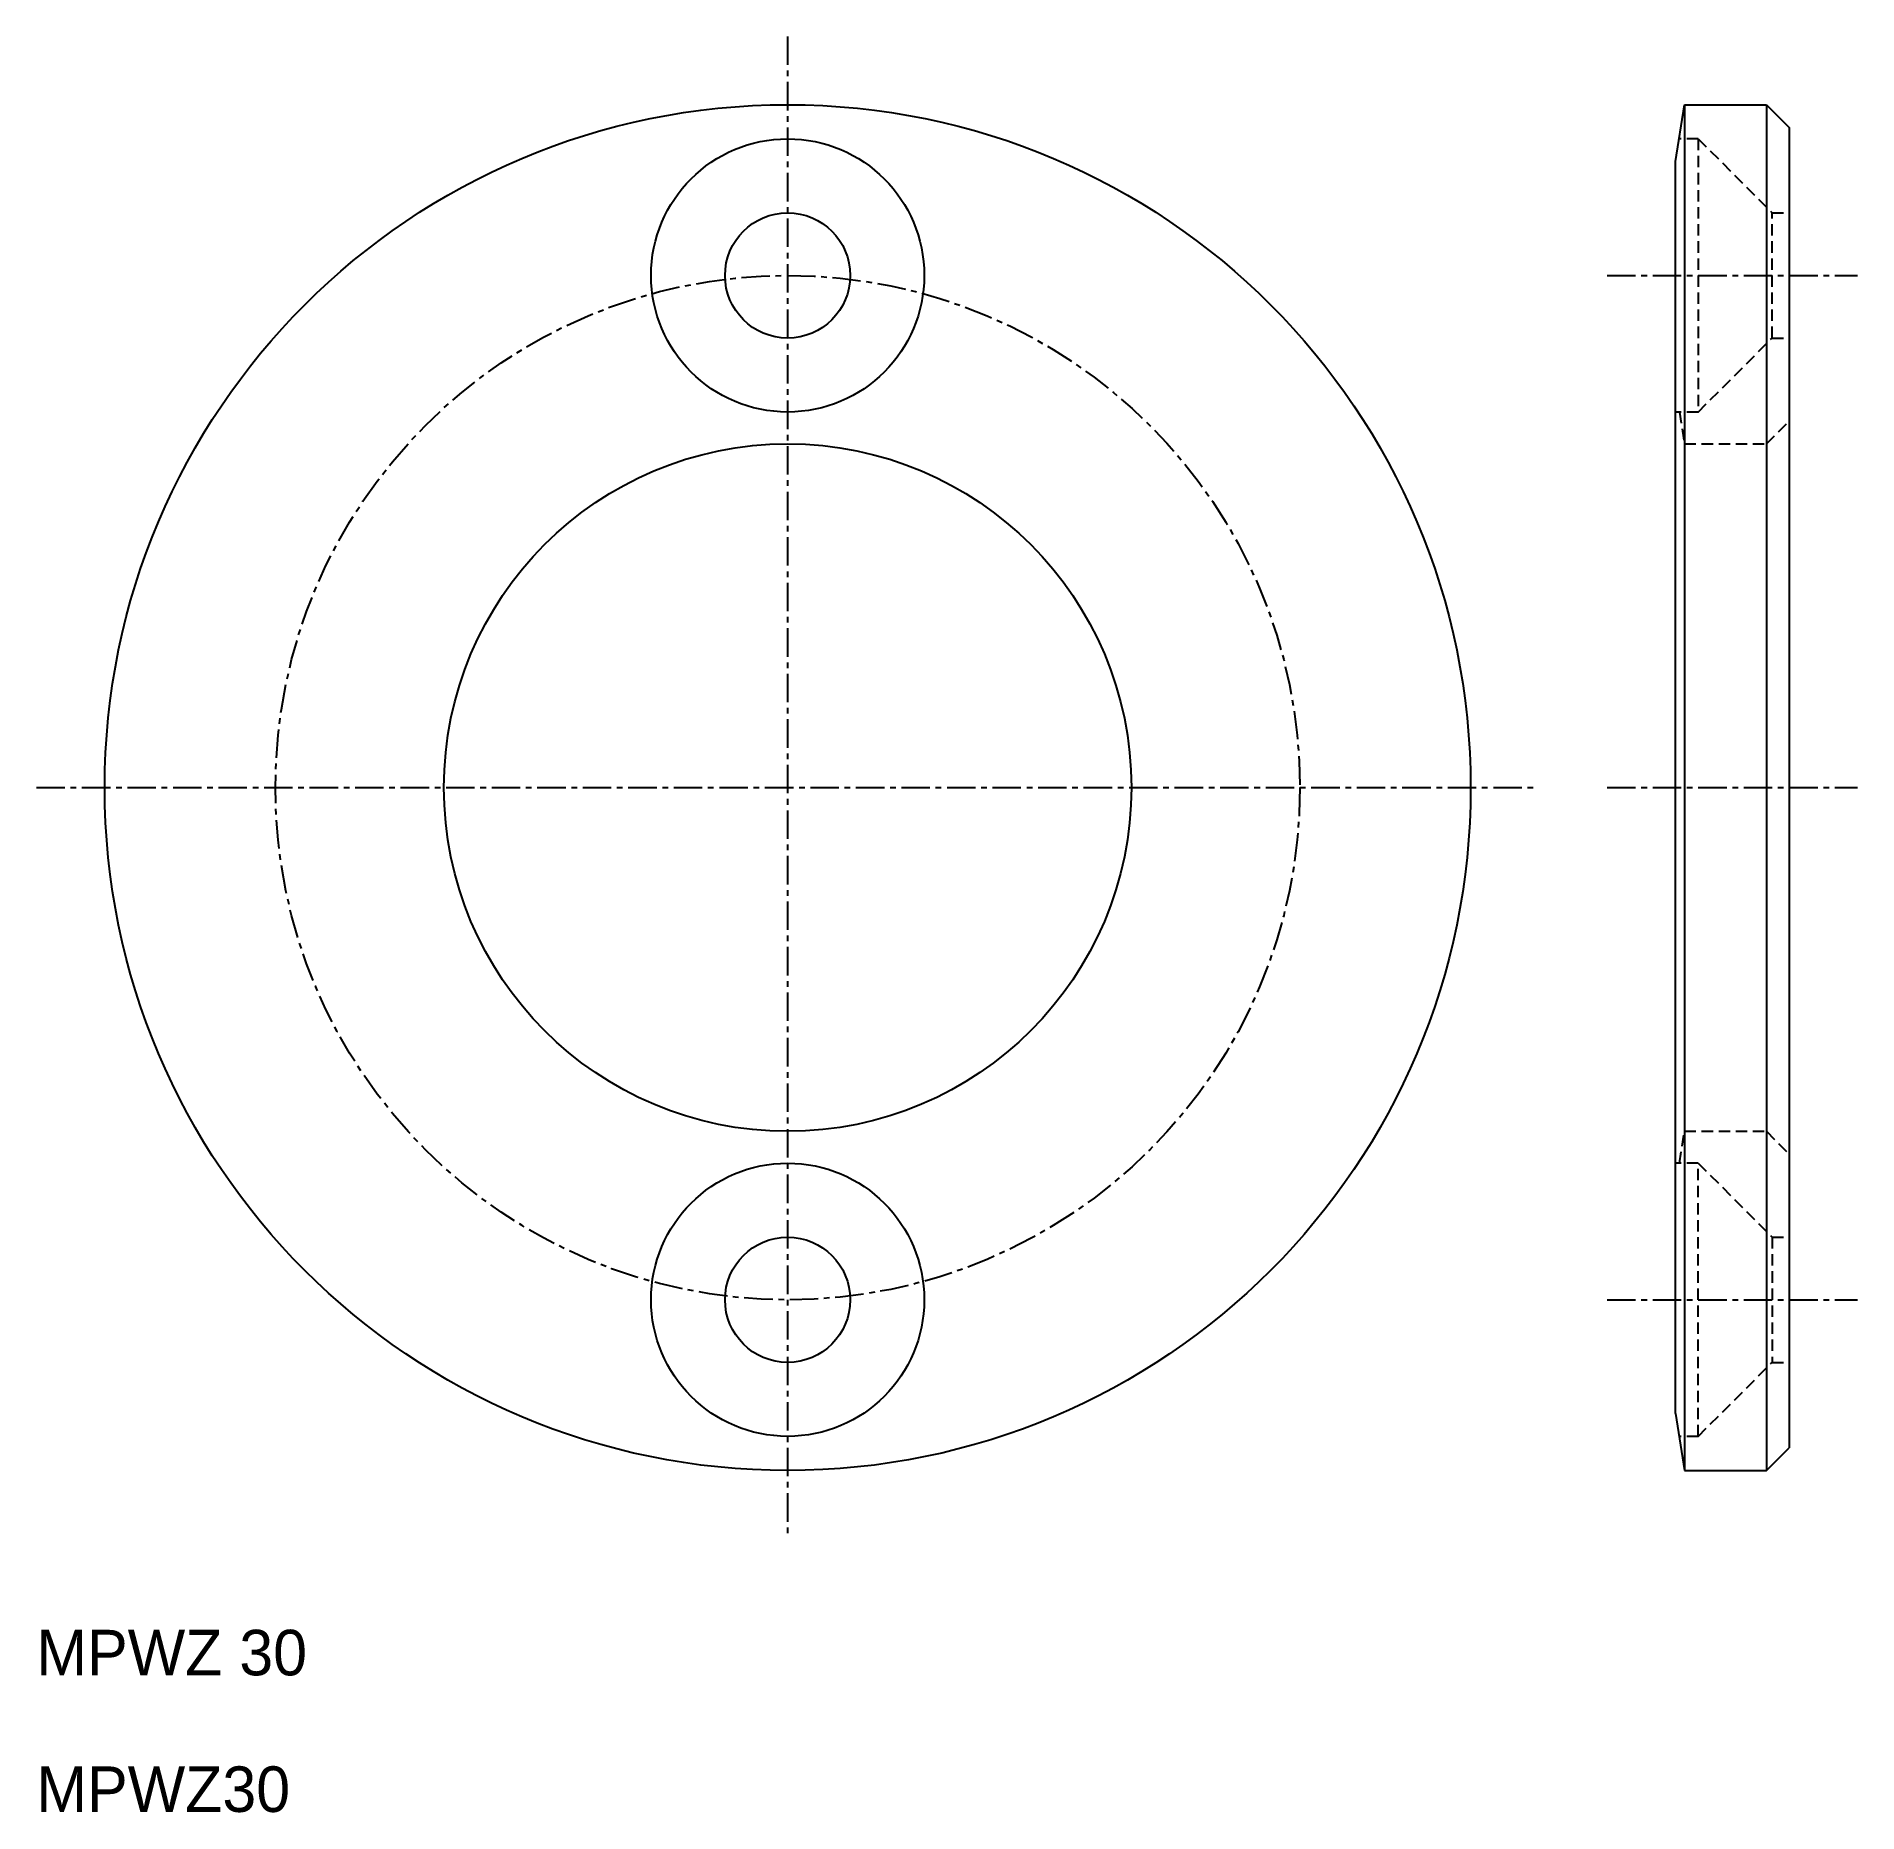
# Model space of a CAD drawing. Extents: x 10 to 90, y 10 to 88.
import ezdxf

# ---------------------------------------------------------------- set-up
doc = ezdxf.new("R2010")
doc.units = 0
doc.linetypes.add('CENTER', pattern=[2, 1.25, -0.25, 0.25, -0.25])
doc.linetypes.add('DASHED', pattern=[0.75, 0.5, -0.25])
doc.layers.get('0').update_dxf_attribs({"linetype": 'CONTINUOUS'})
doc.layers.add('CENTER', color=1, linetype='CENTER')

msp = doc.modelspace()

# ---------------------------------------------------------------- linework, layer by layer
at = {"color": 7, "linetype": 'CONTINUOUS'}
for p, q in [((82, 82.5), (82.4, 85)), ((82.4, 85), (82.4, 25)), ((82.4, 85), (86, 85)), ((86, 85), (86, 25)), ((86, 85), (87, 84)), ((87, 84), (87, 26)), ((82, 27.5), (82, 82.5)), ((82, 27.5), (82.4, 25)), ((86, 25), (87, 26)), ((82.4, 25), (86, 25))]:
    msp.add_line(p, q, dxfattribs=at)
at = {"color": 3, "linetype": 'DASHED'}
for p, q in [((83, 83.5), (82.16, 83.5)), ((83, 83.5), (83, 71.5)), ((83, 83.5), (86.25, 80.25)), ((86.25, 74.75), (86.25, 80.25)), ((86.25, 80.25), (87, 80.25)), ((83, 71.5), (86.25, 74.75)), ((86.25, 74.75), (87, 74.75)), ((83, 71.5), (82, 71.5)), ((82.176, 71.5), (82.4, 70.1)), ((86, 70.1), (87, 71.1)), ((82.4, 70.1), (82.4, 39.9)), ((82.4, 70.1), (86, 70.1)), ((86, 70.1), (86, 39.9)), ((82.176, 38.5), (82.4, 39.9)), ((82.4, 39.9), (86, 39.9)), ((86, 39.9), (87, 38.9)), ((83, 38.5), (82, 38.5)), ((83, 38.5), (86.25, 35.25)), ((83, 26.5), (83, 38.5)), ((86.25, 35.25), (86.25, 29.75)), ((86.25, 35.25), (87, 35.25)), ((83, 26.5), (86.25, 29.75)), ((86.25, 29.75), (87, 29.75)), ((83, 26.5), (82.16, 26.5))]:
    msp.add_line(p, q, dxfattribs=at)
at = {"color": 7, "linetype": 'CONTINUOUS'}
for centre, radius in [((43, 55), 30), ((43, 77.5), 6), ((43, 77.5), 2.75), ((43, 55), 15.1), ((43, 32.5), 6), ((43, 32.5), 2.75)]:
    msp.add_circle(centre, radius, dxfattribs=at)
at = {"layer": 'CENTER', "color": 1, "linetype": 'CENTER'}
for p, q in [((43, 88), (43, 22)), ((79, 77.5), (90, 77.5)), ((10, 55), (76, 55)), ((79, 55), (90, 55)), ((79, 32.5), (90, 32.5))]:
    msp.add_line(p, q, dxfattribs=at)
msp.add_circle((43, 55), 22.5, dxfattribs=at)

# ---------------------------------------------------------------- texts
at = {"color": 7, "linetype": 'CONTINUOUS'}
for s, p in [('MPWZ 30', (10, 16)), ('MPWZ30', (10, 10))]:
    msp.add_text(s, height=2, dxfattribs=at).set_placement(p)

doc.saveas('drawing.dxf')
